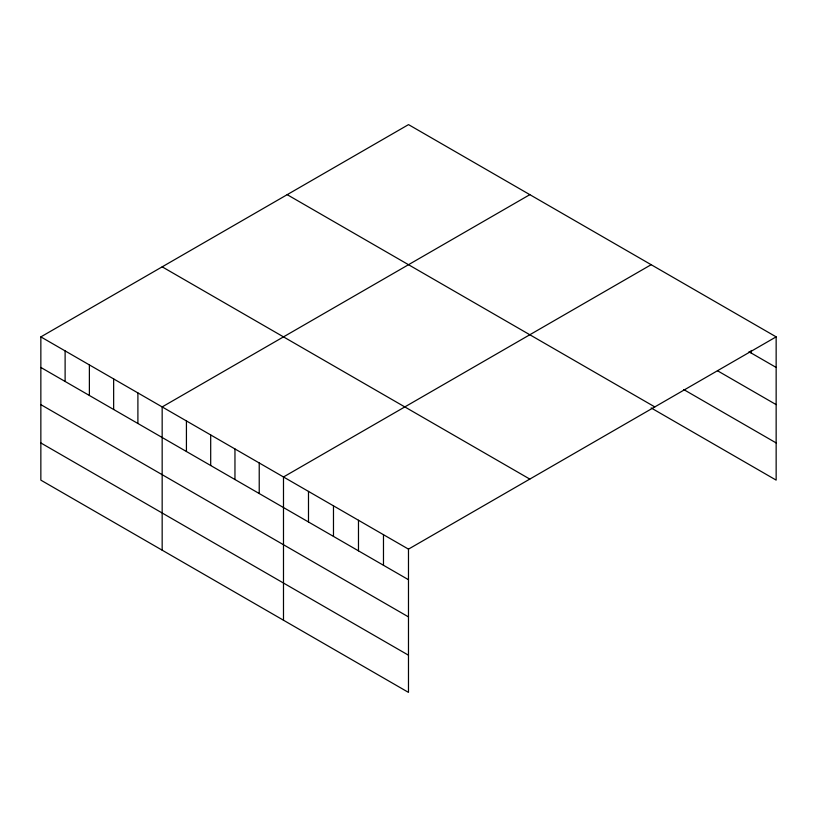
<?xml version="1.0" encoding="UTF-8"?>
<svg xmlns="http://www.w3.org/2000/svg" width="817" height="817" viewBox="0 0 817 817"><rect width="100%" height="100%" fill="white"/><g stroke="black" fill="none" stroke-linecap="round" stroke-linejoin="round"><path stroke-width="1.23" d="M776.15 336.859L408.48 549.136L408.48 692.387L40.85 480.141L40.85 336.89L408.52 124.613L776.15 336.859L776.15 480.11L651.159 407.949M529.835 194.66L162.164 406.927L162.164 550.178M651.159 264.698L283.489 476.975L283.489 620.215M748.975 351.749L776.15 367.436M717.459 370.734L776.15 404.619M683.768 389.586L776.15 442.926M287.186 194.66L654.815 406.917M162.185 266.842L529.814 479.089M40.85 336.89L408.48 549.136M40.85 367.456L408.48 579.713M40.85 404.64L408.48 616.896M40.85 442.957L408.48 655.203M751.15 350.452L751.15 353.005M383.479 534.706L383.479 565.272M358.479 520.266L358.479 550.842M333.479 505.835L333.479 536.412M308.489 491.405L308.489 521.971M259.224 462.963L259.224 493.539M234.959 448.952L234.959 479.528M210.694 434.95L210.694 465.516M186.429 420.939L186.429 451.505M137.899 392.926L137.899 423.492M113.645 378.914L113.645 409.48M89.38 364.903L89.38 395.479M65.115 350.891L65.115 381.468"/></g></svg>
